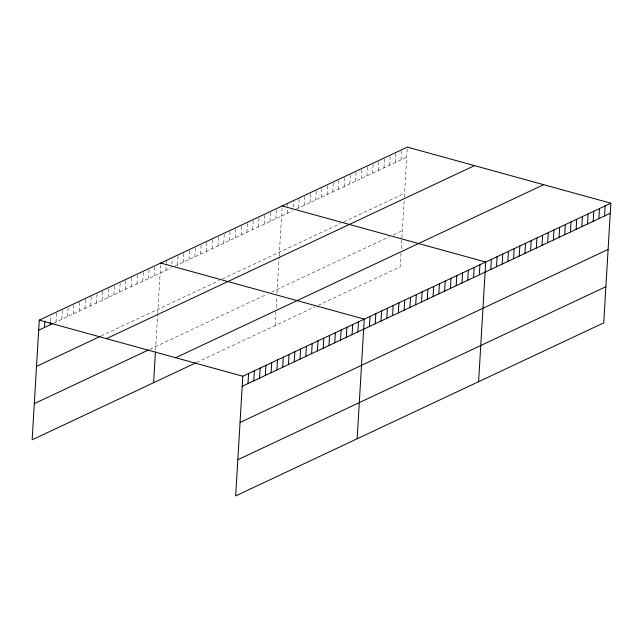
<?xml version="1.0" encoding="UTF-8"?>
<svg xmlns="http://www.w3.org/2000/svg" width="643" height="643" viewBox="0 0 643 643"><rect width="100%" height="100%" fill="white"/><g stroke="black" fill="none" stroke-linecap="round" stroke-linejoin="round"><path stroke-width="0.48" stroke-dasharray="3.21 2.41" d="M50.443 321.106L50.773 315.609M56.013 322.047L56.608 311.976M61.792 319.33L62.395 309.259M67.579 316.613L68.174 306.534M73.366 313.888L73.961 303.817M79.145 311.172L79.748 301.101M84.932 308.455L85.527 298.384M90.711 305.738L91.314 295.659M96.498 303.014L97.093 292.943M102.285 300.297L102.88 290.226M108.064 297.58L108.667 287.501M113.851 294.856L114.446 284.785M119.63 292.139L120.233 282.068M125.417 289.422L126.012 279.351M131.196 286.706L131.799 276.627M136.983 283.981L137.586 273.91M142.77 281.264L143.365 271.193M148.549 278.548L149.152 268.469M154.336 275.823L154.931 265.752M155.542 350.154L157.696 313.929M157.752 312.996L160.718 263.035M165.902 270.39L166.28 263.976M166.336 263.059L166.497 260.319M171.906 264.008L172.284 257.594M177.468 264.948L178.071 254.877M183.255 262.231L183.85 252.16M189.034 259.515L189.637 249.444M194.821 256.798L195.416 246.719M200.608 254.073L201.203 244.002M206.387 251.357L206.99 241.286M212.174 248.64L212.769 238.561M217.953 245.915L218.556 235.844M223.74 243.199L224.335 233.128M229.519 240.482L230.122 230.411M235.306 237.765L235.909 227.686M241.093 235.041L241.688 224.97M246.872 232.324L247.475 222.253M252.659 229.607L253.254 219.528M258.438 226.891L259.041 216.812M264.225 224.166L264.82 214.095M270.012 221.449L270.607 211.378M275.791 218.733L276.394 208.654M275.067 325.607L275.871 312.04M276.136 307.523L276.787 296.672M276.996 293.055L279.15 256.83M279.207 255.906L282.173 205.937M287.26 213.339L287.646 206.925M287.702 206.009L287.863 203.26M293.168 206.998L293.554 200.592M298.641 207.986L299.236 197.915M304.332 205.318L304.927 195.239M310.014 202.641L310.617 192.57M315.705 199.965L316.3 189.894M321.396 197.297L321.99 187.217M327.078 194.62L327.681 184.549M332.769 191.944L333.371 181.873M338.459 189.275L339.054 179.196M344.142 186.599L344.744 176.528M349.832 183.922L350.435 173.851M355.523 181.246L356.118 171.175M361.213 178.577L361.808 168.506M366.896 175.901L367.499 165.83M372.586 173.224L373.181 163.153M378.277 170.556L378.872 160.477M383.959 167.879L384.562 157.808M389.65 165.203L390.245 155.132M395.341 162.534L395.935 152.455M401.023 159.858L401.626 149.787M401.007 253.213L400.203 266.773L318.132 305.361M401.28 248.696L401.811 239.654M401.923 237.846L404.286 198.004M404.343 197.079L407.316 147.11M53.53 323.212L171.689 267.673M174.992 266.114L292.951 210.663M296.206 209.136L406.714 157.181M100.959 336.072L219.11 280.533M222.414 278.974L340.372 223.531M343.619 221.996L404.568 193.35M149.972 349.253L267.295 294.1M271.426 292.155L389.353 236.72M393.412 234.816L402.349 230.612M196.573 362.499L314.885 306.888"/><path stroke-width="0.96" d="M610.85 203.204L242.797 376.227L235.684 495.89L603.737 322.866L610.85 203.204L407.316 147.11L39.263 320.134L32.15 439.796L195.745 362.893M44.447 327.488L44.825 321.074M50.226 324.763L50.395 322.022M153.605 382.698L155.437 351.962M247.981 383.582L248.584 373.503M253.768 380.857L254.363 370.786M259.547 378.14L260.15 368.069M265.334 375.424L265.929 365.345M271.113 372.699L271.716 362.628M276.9 369.982L277.503 359.911M282.687 367.266L283.282 357.195M288.466 364.549L289.069 354.47M294.253 361.824L294.848 351.753M300.032 359.107L300.635 349.036M305.819 356.391L306.414 346.312M311.606 353.666L312.201 343.595M317.385 350.949L317.988 340.878M323.172 348.233L323.767 338.162M328.951 345.516L329.554 335.437M334.738 342.791L335.333 332.72M340.525 340.075L341.12 330.004M346.304 337.358L346.907 327.287M352.091 334.641L352.685 324.562M357.87 331.917L358.472 321.846M357.146 438.791L364.251 319.129L160.718 263.035M369.436 326.483L370.038 316.404M375.223 323.759L375.825 313.688M381.01 321.042L381.604 310.971M386.789 318.325L387.391 308.254M392.576 315.609L393.17 305.529M398.355 312.884L398.957 302.813M404.142 310.167L404.736 300.096M409.929 307.45L410.523 297.371M415.708 304.734L416.31 294.655M421.495 302.009L422.089 291.938M427.274 299.292L427.876 289.221M433.06 296.576L433.655 286.497M438.847 293.851L439.442 283.78M444.626 291.134L445.229 281.063M450.413 288.418L451.008 278.347M456.192 285.701L456.795 275.622M461.979 282.976L462.574 272.905M467.758 280.26L468.361 270.189M473.545 277.543L474.148 267.464M479.332 274.818L479.927 264.747M478.601 381.693L485.714 262.031L282.173 205.937M490.802 269.433L491.397 259.354M496.492 266.757L497.087 256.686M502.175 264.08L502.778 254.009M507.866 261.404L508.468 251.333M513.556 258.735L514.151 248.656M519.239 256.059L519.841 245.988M524.929 253.382L525.532 243.311M530.62 250.714L531.214 240.635M536.31 248.037L536.905 237.966M541.993 245.361L542.596 235.29M547.683 242.692L548.278 232.613M553.374 240.016L553.969 229.945M559.056 237.339L559.659 227.268M564.747 234.671L565.342 224.592M570.437 231.994L571.032 221.923M576.12 229.318L576.723 219.247M581.811 226.649L582.413 216.57M587.501 223.973L588.096 213.902M593.184 221.296L593.786 211.226M598.874 218.62L599.477 208.549M604.565 215.952L605.159 205.881M38.66 330.205L52.71 323.598M36.514 366.373L100.131 336.466M106.425 338.644L474.478 165.621M34.296 403.635L148.316 350.033M175.627 357.717L543.681 184.694M242.202 386.298L610.255 213.275M240.048 422.459L608.101 249.444M237.838 459.721L605.891 286.706M39.263 320.134L242.797 376.227"/></g></svg>
